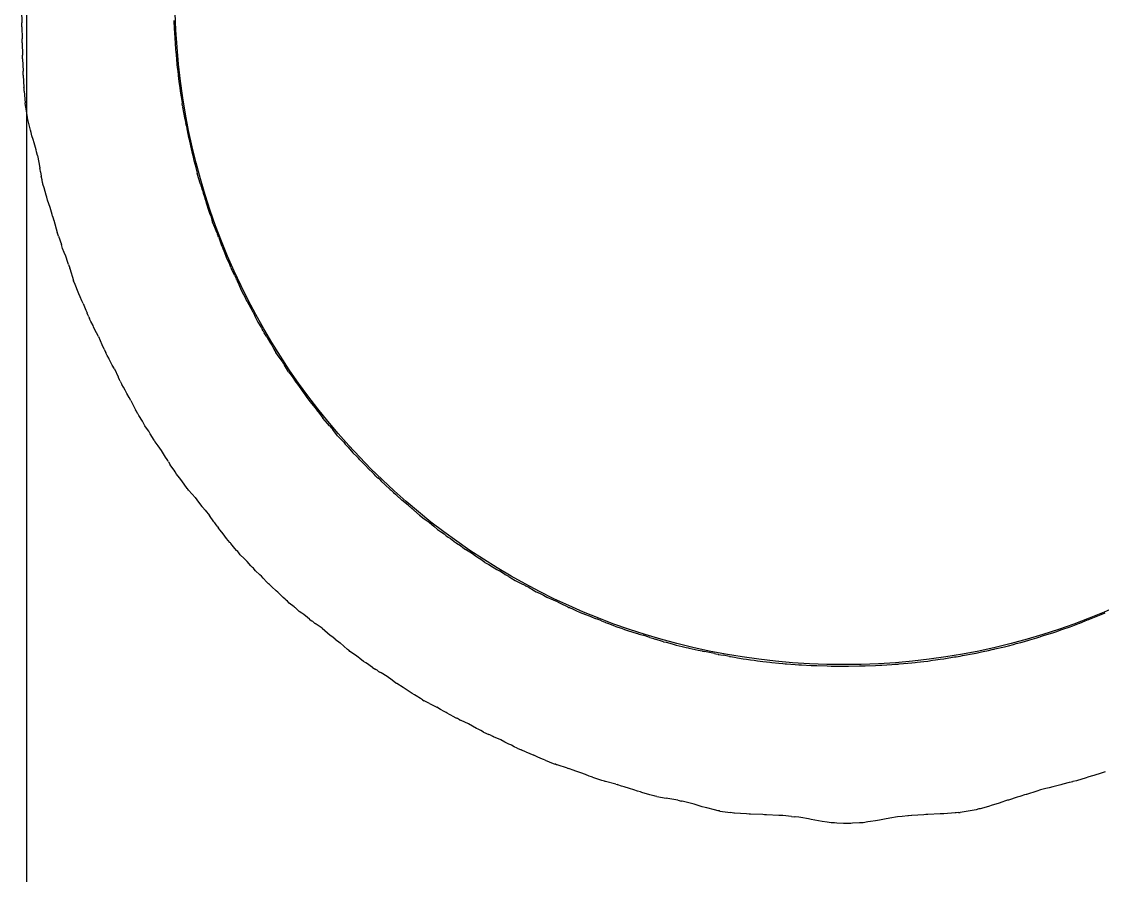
# Model space of a CAD drawing. Extents: x -19 to 227, y -64 to 33.
# Drawn here: x -19.24 to 0.88, y -16.37 to -0.48 of the extents above; entities that cross this region are included whole.
import ezdxf

# ---------------------------------------------------------------- set-up
doc = ezdxf.new("R2010")
doc.units = 0

msp = doc.modelspace()

# ---------------------------------------------------------------- linework, layer by layer
at = {"layer": 'BOUNDING_BOX'}
msp.add_line((-19.1476, 15.2101), (-19.1476, -34.8546), dxfattribs=at)
at = {"layer": 'MIDPLANE_Z0_OUTLINE'}
for p, q in [((-19.2405, -0.2749), (-19.2384, -0.5037)), ((-19.2384, -0.5055), (-19.2384, -0.5037)), ((-19.237, -0.5666), (-19.2384, -0.5055)), ((-19.2369, -0.5749), (-19.237, -0.5666)), ((-19.2369, -0.5749), (-19.233, -0.8037)), ((-16.4057, -0.4567), (-16.4042, -0.5037)), ((-16.4042, -0.5037), (-16.4007, -0.5749)), ((-16.4007, -0.5749), (-16.3933, -0.7229)), ((-19.2329, -0.8066), (-19.233, -0.8037)), ((-16.3933, -0.7229), (-16.3917, -0.7495)), ((-16.3917, -0.7495), (-16.3886, -0.8037)), ((-16.3886, -0.8037), (-16.3834, -0.8749)), ((-19.2311, -0.8607), (-19.2329, -0.8066)), ((-19.2308, -0.8749), (-19.2311, -0.8607)), ((-19.2308, -0.8749), (-19.2248, -1.1037)), ((-16.3834, -0.8749), (-16.374, -1.0036)), ((-16.374, -1.0036), (-16.3708, -1.0406)), ((-19.2247, -1.1077), (-19.2248, -1.1037)), ((-19.2226, -1.1522), (-19.2247, -1.1077)), ((-19.2218, -1.1749), (-19.2226, -1.1522)), ((-19.2218, -1.1749), (-19.2133, -1.4037)), ((-16.3708, -1.0406), (-16.3655, -1.1037)), ((-16.3655, -1.1037), (-16.3587, -1.1749)), ((-16.3587, -1.1749), (-16.3488, -1.2785)), ((-19.213, -1.4082), (-19.2133, -1.4037)), ((-16.3488, -1.2785), (-16.3427, -1.3337)), ((-16.3427, -1.3337), (-16.335, -1.4037)), ((-16.335, -1.4037), (-16.3267, -1.4749)), ((-19.211, -1.4406), (-19.213, -1.4082)), ((-19.2092, -1.4749), (-19.211, -1.4406)), ((-19.2092, -1.4749), (-19.197, -1.7037)), ((-16.3267, -1.4749), (-16.3183, -1.5479)), ((-16.3183, -1.5479), (-16.3061, -1.6378)), ((-19.1967, -1.7074), (-19.197, -1.7037)), ((-19.1952, -1.7248), (-19.1967, -1.7074)), ((-19.1912, -1.7749), (-19.1952, -1.7248)), ((-19.1912, -1.7749), (-19.1741, -1.9901)), ((-16.3061, -1.6378), (-16.2972, -1.7037)), ((-16.2972, -1.7037), (-16.2877, -1.7749)), ((-16.2877, -1.7749), (-16.2827, -1.8123)), ((-19.1732, -1.9993), (-19.1741, -1.9901)), ((-19.1729, -2.0025), (-19.1732, -1.9993)), ((-19.1728, -2.0028), (-19.1729, -2.0025)), ((-19.1728, -2.0037), (-19.1728, -2.0028)), ((-19.1614, -2.0749), (-19.1728, -2.0037)), ((-16.2827, -1.8123), (-16.2547, -1.9872)), ((-16.2547, -1.9872), (-16.252, -2.0037)), ((-16.2453, -2.0475), (-16.252, -2.0037)), ((-19.1318, -2.2614), (-19.1614, -2.0749)), ((-16.2453, -2.0475), (-16.2417, -2.0713)), ((-16.2417, -2.0713), (-16.241, -2.0749)), ((-16.198, -2.3037), (-16.241, -2.0749)), ((-19.1299, -2.2734), (-19.1318, -2.2614)), ((-19.125, -2.3037), (-19.1299, -2.2734)), ((-19.1065, -2.3749), (-19.125, -2.3037)), ((-19.0733, -2.5029), (-19.1065, -2.3749)), ((-16.198, -2.3037), (-16.1974, -2.3073)), ((-16.1974, -2.3073), (-16.1945, -2.3241)), ((-16.1945, -2.3241), (-16.1833, -2.3749)), ((-16.1741, -2.4173), (-16.1833, -2.3749)), ((-19.063, -2.5441), (-19.0733, -2.5029)), ((-19.0482, -2.6037), (-19.063, -2.5441)), ((-19.0256, -2.6749), (-19.0482, -2.6037)), ((-16.1741, -2.4173), (-16.1629, -2.4767)), ((-16.1629, -2.4767), (-16.1447, -2.5743)), ((-16.1447, -2.5743), (-16.143, -2.582)), ((-16.143, -2.582), (-16.1382, -2.6037)), ((-16.1382, -2.6037), (-16.1232, -2.6749)), ((-19.0063, -2.7359), (-19.0256, -2.6749)), ((-18.9725, -2.8693), (-19.0063, -2.7359)), ((-16.1232, -2.6749), (-16.0922, -2.8218)), ((-18.9637, -2.9037), (-18.9725, -2.8693)), ((-18.9453, -2.9749), (-18.9637, -2.9037)), ((-18.9453, -2.9749), (-18.9453, -2.9749)), ((-18.9453, -2.9749), (-18.9453, -2.975)), ((-18.9453, -2.975), (-18.9021, -3.2037)), ((-16.0922, -2.8218), (-16.0849, -2.8511)), ((-16.0849, -2.8511), (-16.0718, -2.9037)), ((-16.0718, -2.9037), (-16.0553, -2.9749)), ((-16.0553, -2.9749), (-16.0347, -3.0643)), ((-18.9013, -3.2074), (-18.9021, -3.2037)), ((-18.8973, -3.2269), (-18.9013, -3.2074)), ((-16.0347, -3.0643), (-16.0123, -3.1454)), ((-16.0123, -3.1454), (-15.9962, -3.2037)), ((-15.9962, -3.2037), (-15.9786, -3.2749)), ((-18.8888, -3.2749), (-18.8973, -3.2269)), ((-18.8888, -3.2749), (-18.8741, -3.3591)), ((-18.8604, -3.4236), (-18.8741, -3.3591)), ((-15.9786, -3.2749), (-15.972, -3.3016)), ((-15.9453, -3.3894), (-15.972, -3.3016)), ((-15.9106, -3.5037), (-15.9453, -3.3894)), ((-18.8487, -3.4784), (-18.8604, -3.4236)), ((-18.8475, -3.485), (-18.8487, -3.4784)), ((-18.844, -3.5037), (-18.8475, -3.485)), ((-18.8233, -3.5749), (-18.844, -3.5037)), ((-18.7832, -3.7128), (-18.8233, -3.5749)), ((-15.9106, -3.5037), (-15.9096, -3.5076)), ((-15.9096, -3.5076), (-15.903, -3.5326)), ((-15.903, -3.5326), (-15.8887, -3.5749)), ((-15.8741, -3.618), (-15.8887, -3.5749)), ((-15.8741, -3.618), (-15.8584, -3.6731)), ((-18.7739, -3.7478), (-18.7832, -3.7128)), ((-18.7591, -3.8037), (-18.7739, -3.7478)), ((-18.7335, -3.8749), (-18.7591, -3.8037)), ((-15.8584, -3.6731), (-15.8328, -3.7625)), ((-15.8328, -3.7625), (-15.8289, -3.7743)), ((-15.8289, -3.7743), (-15.819, -3.8037)), ((-15.819, -3.8037), (-15.7971, -3.8749)), ((-18.7102, -3.9398), (-18.7335, -3.8749)), ((-18.6721, -4.0714), (-18.7102, -3.9398)), ((-15.7971, -3.8749), (-15.7615, -3.9911)), ((-15.7615, -3.9911), (-15.7414, -4.0458)), ((-18.6628, -4.1037), (-18.6721, -4.0714)), ((-18.6628, -4.1037), (-18.6453, -4.1569)), ((-18.6409, -4.1705), (-18.6453, -4.1569)), ((-18.6397, -4.1749), (-18.6409, -4.1705)), ((-18.6397, -4.1749), (-18.579, -4.4037)), ((-15.7414, -4.0458), (-15.7202, -4.1037)), ((-15.7202, -4.1037), (-15.6972, -4.1749)), ((-15.6972, -4.1749), (-15.6846, -4.2142)), ((-15.6453, -4.3131), (-15.6846, -4.2142)), ((-18.5787, -4.4045), (-18.579, -4.4037)), ((-18.5778, -4.4074), (-18.5787, -4.4045)), ((-18.5748, -4.4176), (-18.5778, -4.4074)), ((-18.5741, -4.42), (-18.5748, -4.4176)), ((-18.5547, -4.4749), (-18.5741, -4.42)), ((-15.6093, -4.4037), (-15.6453, -4.3131)), ((-15.6093, -4.4037), (-15.6081, -4.4074)), ((-15.6081, -4.4074), (-15.6005, -4.4301)), ((-18.5547, -4.4749), (-18.5002, -4.6298)), ((-15.6005, -4.4301), (-15.581, -4.4749)), ((-15.5741, -4.4908), (-15.581, -4.4749)), ((-15.5741, -4.4908), (-15.5636, -4.5196)), ((-15.5636, -4.5196), (-15.5174, -4.647)), ((-18.4923, -4.6557), (-18.5002, -4.6298)), ((-18.4775, -4.7037), (-18.4923, -4.6557)), ((-18.4489, -4.7749), (-18.4775, -4.7037)), ((-18.4192, -4.8488), (-18.4489, -4.7749)), ((-15.5174, -4.647), (-15.5096, -4.6653)), ((-15.5096, -4.6653), (-15.4932, -4.7037)), ((-15.4932, -4.7037), (-15.466, -4.7749)), ((-15.466, -4.7749), (-15.4327, -4.8623)), ((-18.3817, -4.9648), (-18.4192, -4.8488)), ((-18.3692, -5.0037), (-18.3817, -4.9648)), ((-18.3692, -5.0037), (-18.3453, -5.0672)), ((-15.4327, -4.8623), (-15.3825, -4.9704)), ((-15.3825, -4.9704), (-15.3671, -5.0037)), ((-15.3453, -5.0589), (-15.3671, -5.0037)), ((-18.3432, -5.0728), (-18.3453, -5.0672)), ((-18.3425, -5.0749), (-18.3432, -5.0728)), ((-18.3425, -5.0749), (-18.2741, -5.2989)), ((-15.3453, -5.0589), (-15.3408, -5.0704)), ((-15.3408, -5.0704), (-15.3385, -5.0749)), ((-15.2741, -5.203), (-15.3385, -5.0749)), ((-15.2741, -5.203), (-15.2546, -5.2488)), ((-18.2731, -5.3015), (-18.2741, -5.2989)), ((-18.2728, -5.3024), (-18.2731, -5.3015)), ((-18.2727, -5.3027), (-18.2728, -5.3024)), ((-18.2724, -5.3037), (-18.2727, -5.3027)), ((-18.2431, -5.3749), (-18.2724, -5.3037)), ((-18.1854, -5.515), (-18.2431, -5.3749)), ((-15.2546, -5.2488), (-15.2441, -5.2737)), ((-15.2441, -5.2737), (-15.24, -5.2819)), ((-15.24, -5.2819), (-15.2291, -5.3037)), ((-15.2291, -5.3037), (-15.1977, -5.3749)), ((-15.1977, -5.3749), (-15.151, -5.4806)), ((-18.1728, -5.5502), (-18.1854, -5.515)), ((-18.1535, -5.6037), (-18.1728, -5.5502)), ((-18.1195, -5.6749), (-18.1535, -5.6037)), ((-15.151, -5.4806), (-15.1089, -5.5593)), ((-15.1089, -5.5593), (-15.0852, -5.6037)), ((-15.0852, -5.6037), (-15.053, -5.6749)), ((-18.0955, -5.7251), (-18.1195, -5.6749)), ((-18.0955, -5.7251), (-18.0453, -5.8495)), ((-15.053, -5.6749), (-15.0506, -5.6802)), ((-15.0506, -5.6802), (-15.0453, -5.6893)), ((-15.0453, -5.6893), (-14.9741, -5.8128)), ((-14.9741, -5.8128), (-14.9543, -5.8534)), ((-18.0453, -5.8495), (-18.0235, -5.9037)), ((-18.0221, -5.9066), (-18.0235, -5.9037)), ((-18.0074, -5.937), (-18.0221, -5.9066)), ((-17.9913, -5.9749), (-18.0074, -5.937)), ((-17.9913, -5.9749), (-17.9741, -6.0154)), ((-17.9509, -6.0604), (-17.9741, -6.0154)), ((-14.9543, -5.8534), (-14.9443, -5.874)), ((-14.9443, -5.874), (-14.9396, -5.8822)), ((-14.9396, -5.8822), (-14.9273, -5.9037)), ((-14.9273, -5.9037), (-14.8916, -5.9749)), ((-14.8916, -5.9749), (-14.8428, -6.0724)), ((-17.9101, -6.1398), (-17.9509, -6.0604)), ((-17.901, -6.1615), (-17.9101, -6.1398)), ((-17.8833, -6.2037), (-17.901, -6.1615)), ((-17.8457, -6.2749), (-17.8833, -6.2037)), ((-14.8428, -6.0724), (-14.778, -6.1782)), ((-14.778, -6.1782), (-14.7624, -6.2037)), ((-14.7453, -6.2372), (-14.7624, -6.2037)), ((-17.8111, -6.3407), (-17.8457, -6.2749)), ((-17.8111, -6.3407), (-17.7453, -6.4919)), ((-14.7453, -6.2372), (-14.7326, -6.2622)), ((-14.7326, -6.2622), (-14.7241, -6.2749)), ((-14.6741, -6.3506), (-14.7241, -6.2749)), ((-14.6741, -6.3506), (-14.6459, -6.4018)), ((-14.6459, -6.4018), (-14.6198, -6.4494)), ((-17.7453, -6.4919), (-17.7402, -6.5037)), ((-17.7397, -6.5046), (-17.7402, -6.5037)), ((-17.7176, -6.5473), (-17.7397, -6.5046)), ((-17.7051, -6.5749), (-17.7176, -6.5473)), ((-17.7051, -6.5749), (-17.6741, -6.6438)), ((-14.6198, -6.4494), (-14.6078, -6.4676)), ((-14.6078, -6.4676), (-14.5843, -6.5037)), ((-14.5843, -6.5037), (-14.5443, -6.5749)), ((-14.5443, -6.5749), (-14.5087, -6.6383)), ((-14.4453, -6.7292), (-14.5087, -6.6383)), ((-17.6464, -6.6946), (-17.6741, -6.6438)), ((-17.6177, -6.7473), (-17.6464, -6.6946)), ((-17.6095, -6.7657), (-17.6177, -6.7473)), ((-17.5925, -6.8037), (-17.6095, -6.7657)), ((-17.5527, -6.8749), (-17.5925, -6.8037)), ((-14.3933, -6.8037), (-14.4453, -6.7292)), ((-14.3933, -6.8037), (-14.392, -6.8061)), ((-14.392, -6.8061), (-14.3864, -6.816)), ((-14.3864, -6.816), (-14.3761, -6.8295)), ((-14.3761, -6.8295), (-14.3741, -6.8322)), ((-14.3741, -6.8322), (-14.3479, -6.8749)), ((-17.5142, -6.9438), (-17.5527, -6.8749)), ((-17.5142, -6.9438), (-17.4453, -7.093)), ((-14.2708, -7.0004), (-14.3479, -6.8749)), ((-14.2708, -7.0004), (-14.2254, -7.0615)), ((-17.4453, -7.093), (-17.4404, -7.1037)), ((-17.4399, -7.1046), (-17.4404, -7.1037)), ((-17.4168, -7.1464), (-17.4399, -7.1046)), ((-17.4031, -7.1749), (-17.4168, -7.1464)), ((-17.4031, -7.1749), (-17.3741, -7.2353)), ((-17.3457, -7.2842), (-17.3741, -7.2353)), ((-14.2254, -7.0615), (-14.1941, -7.1037)), ((-14.1941, -7.1037), (-14.15, -7.1749)), ((-14.15, -7.1749), (-14.1482, -7.1778)), ((-14.1482, -7.1778), (-14.1453, -7.1815)), ((-14.1453, -7.1815), (-14.0741, -7.2706)), ((-17.3122, -7.3418), (-17.3457, -7.2842)), ((-17.3022, -7.363), (-17.3122, -7.3418)), ((-17.2829, -7.4037), (-17.3022, -7.363)), ((-17.2403, -7.4749), (-17.2829, -7.4037)), ((-14.0741, -7.2706), (-14.0434, -7.3166)), ((-14.0434, -7.3166), (-14.0209, -7.3505)), ((-14.0209, -7.3505), (-14.0064, -7.3689)), ((-14.0064, -7.3689), (-13.9788, -7.4037)), ((-13.9788, -7.4037), (-13.9309, -7.4749)), ((-17.2048, -7.5344), (-17.2403, -7.4749)), ((-17.2048, -7.5344), (-17.1453, -7.6553)), ((-13.9309, -7.4749), (-13.8965, -7.5261)), ((-13.8965, -7.5261), (-13.8453, -7.5868)), ((-13.8453, -7.5868), (-13.7741, -7.6712)), ((-17.1453, -7.6553), (-17.1216, -7.7037)), ((-17.1199, -7.7065), (-17.1216, -7.7037)), ((-17.1039, -7.7335), (-17.1199, -7.7065)), ((-17.082, -7.7749), (-17.1039, -7.7335)), ((-17.082, -7.7749), (-17.0741, -7.7899)), ((-17.0596, -7.8126), (-17.0741, -7.7899)), ((-16.9908, -7.9205), (-17.0596, -7.8126)), ((-13.7741, -7.6712), (-13.764, -7.6853)), ((-13.764, -7.6853), (-13.7605, -7.6901)), ((-13.7605, -7.6901), (-13.7577, -7.6935)), ((-13.7577, -7.6935), (-13.7491, -7.7037)), ((-13.7491, -7.7037), (-13.6973, -7.7749)), ((-13.6973, -7.7749), (-13.6333, -7.8629)), ((-16.9722, -7.955), (-16.9908, -7.9205)), ((-16.9459, -8.0037), (-16.9722, -7.955)), ((-16.8961, -8.0749), (-16.9459, -8.0037)), ((-13.5453, -7.9609), (-13.6333, -7.8629)), ((-13.507, -8.0037), (-13.5453, -7.9609)), ((-13.507, -8.0037), (-13.5049, -8.0065)), ((-13.5049, -8.0065), (-13.4931, -8.0227)), ((-13.4931, -8.0227), (-13.4765, -8.0398)), ((-13.4765, -8.0398), (-13.4741, -8.0423)), ((-13.4741, -8.0423), (-13.4484, -8.0749)), ((-16.8753, -8.1049), (-16.8961, -8.0749)), ((-16.8453, -8.1545), (-16.8753, -8.1049)), ((-16.7741, -8.2728), (-16.8453, -8.1545)), ((-13.359, -8.1887), (-13.4484, -8.0749)), ((-13.359, -8.1887), (-13.2541, -8.2982)), ((-16.7643, -8.2857), (-16.7741, -8.2728)), ((-16.7608, -8.2904), (-16.7643, -8.2857)), ((-16.7587, -8.2938), (-16.7608, -8.2904)), ((-16.7529, -8.3037), (-16.7587, -8.2938)), ((-16.6998, -8.3749), (-16.7529, -8.3037)), ((-16.6339, -8.4635), (-16.6998, -8.3749)), ((-13.2541, -8.2982), (-13.2489, -8.3037)), ((-13.2453, -8.3082), (-13.2489, -8.3037)), ((-13.2453, -8.3082), (-13.216, -8.3456)), ((-13.216, -8.3456), (-13.1857, -8.3749)), ((-13.1741, -8.3862), (-13.1857, -8.3749)), ((-13.1741, -8.3862), (-13.1604, -8.4023)), ((-13.1604, -8.4023), (-13.0744, -8.504)), ((-16.5607, -8.5902), (-16.6339, -8.4635)), ((-16.5529, -8.6037), (-16.5607, -8.5902)), ((-16.5529, -8.6037), (-16.5453, -8.6147)), ((-16.5207, -8.6503), (-16.5453, -8.6147)), ((-13.0744, -8.504), (-13.0006, -8.5761)), ((-13.0006, -8.5761), (-12.9724, -8.6037)), ((-12.9453, -8.6359), (-12.9724, -8.6037)), ((-12.9453, -8.6359), (-12.9275, -8.6571)), ((-16.506, -8.6749), (-16.5207, -8.6503)), ((-16.506, -8.6749), (-16.4741, -8.7285)), ((-16.4424, -8.7721), (-16.4741, -8.7285)), ((-16.4004, -8.83), (-16.4424, -8.7721)), ((-16.3828, -8.8589), (-16.4004, -8.83)), ((-12.9275, -8.6571), (-12.9078, -8.6749)), ((-12.8741, -8.7055), (-12.9078, -8.6749)), ((-12.8741, -8.7055), (-12.8456, -8.7369)), ((-12.8456, -8.7369), (-12.7799, -8.8095)), ((-12.7799, -8.8095), (-12.7085, -8.8747)), ((-16.3556, -8.9037), (-16.3828, -8.8589)), ((-16.2991, -8.9749), (-16.3556, -8.9037)), ((-16.2753, -9.0049), (-16.2991, -8.9749)), ((-16.2453, -9.0482), (-16.2753, -9.0049)), ((-16.1741, -9.151), (-16.2453, -9.0482)), ((-12.7085, -8.8747), (-12.6768, -8.9037)), ((-12.6453, -8.9387), (-12.6768, -8.9037)), ((-12.6453, -8.9387), (-12.6282, -8.9578)), ((-12.6282, -8.9578), (-12.6079, -8.9749)), ((-12.5741, -9.0036), (-12.6079, -8.9749)), ((-12.5741, -9.0036), (-12.5457, -9.0329)), ((-12.5457, -9.0329), (-12.4756, -9.1052)), ((-16.1566, -9.171), (-16.1741, -9.151)), ((-16.1495, -9.1791), (-16.1566, -9.171)), ((-16.1447, -9.1859), (-16.1495, -9.1791)), ((-16.1321, -9.2037), (-16.1447, -9.1859)), ((-16.0672, -9.2749), (-16.1321, -9.2037)), ((-12.4756, -9.1052), (-12.38, -9.1867)), ((-12.38, -9.1867), (-12.3601, -9.2037)), ((-12.3453, -9.2191), (-12.3601, -9.2037)), ((-12.3453, -9.2191), (-12.318, -9.2476)), ((-12.318, -9.2476), (-12.2834, -9.2749)), ((-16.009, -9.3387), (-16.0672, -9.2749)), ((-16.009, -9.3387), (-15.9453, -9.4249)), ((-15.9453, -9.4249), (-15.8871, -9.5037)), ((-12.2741, -9.2823), (-12.2834, -9.2749)), ((-12.2741, -9.2823), (-12.2635, -9.2925)), ((-12.2635, -9.2925), (-12.1614, -9.391)), ((-12.0453, -9.4831), (-12.1614, -9.391)), ((-15.8859, -9.5051), (-15.8871, -9.5037)), ((-15.8811, -9.5107), (-15.8859, -9.5051)), ((-15.8754, -9.5185), (-15.8811, -9.5107)), ((-15.8741, -9.5203), (-15.8754, -9.5185)), ((-15.8258, -9.5749), (-15.8741, -9.5203)), ((-15.8258, -9.5749), (-15.7412, -9.6708)), ((-12.0194, -9.5037), (-12.0453, -9.4831)), ((-12.0194, -9.5037), (-12.017, -9.506)), ((-12.017, -9.506), (-11.9965, -9.5261)), ((-11.9965, -9.5261), (-11.9769, -9.5405)), ((-11.9769, -9.5405), (-11.9741, -9.5426)), ((-11.9741, -9.5426), (-11.9383, -9.5749)), ((-11.8369, -9.6666), (-11.9383, -9.5749)), ((-15.66, -9.792), (-15.7412, -9.6708)), ((-15.6522, -9.8037), (-15.66, -9.792)), ((-15.6522, -9.8037), (-15.6453, -9.8122)), ((-15.6174, -9.847), (-15.6453, -9.8122)), ((-15.5983, -9.8749), (-15.6174, -9.847)), ((-11.8369, -9.6666), (-11.7453, -9.7338)), ((-11.7453, -9.7338), (-11.6741, -9.7862)), ((-11.6741, -9.7862), (-11.6669, -9.7923)), ((-11.6669, -9.7923), (-11.6646, -9.7942)), ((-11.6646, -9.7942), (-11.6614, -9.7965)), ((-11.6614, -9.7965), (-11.6515, -9.8037)), ((-11.6515, -9.8037), (-11.5677, -9.8749)), ((-15.5983, -9.8749), (-15.5741, -9.9104)), ((-15.5448, -9.9454), (-15.5741, -9.9104)), ((-15.4861, -10.0157), (-15.5448, -9.9454)), ((-15.4577, -10.057), (-15.4861, -10.0157)), ((-15.4258, -10.1037), (-15.4577, -10.057)), ((-11.5677, -9.8749), (-11.5015, -9.9311)), ((-11.5015, -9.9311), (-11.4453, -9.9693)), ((-11.4453, -9.9693), (-11.3741, -10.0176)), ((-11.3741, -10.0176), (-11.342, -10.0432)), ((-11.342, -10.0432), (-11.3262, -10.0558)), ((-11.3262, -10.0558), (-11.2983, -10.0745)), ((-15.362, -10.1749), (-15.4258, -10.1037)), ((-15.3541, -10.1837), (-15.362, -10.1749)), ((-15.3453, -10.195), (-15.3541, -10.1837)), ((-15.2741, -10.2863), (-15.3453, -10.195)), ((-11.2983, -10.0745), (-11.2548, -10.1037)), ((-11.2548, -10.1037), (-11.1662, -10.1749)), ((-11.1662, -10.1749), (-11.1546, -10.1843)), ((-11.1546, -10.1843), (-11.1453, -10.1901)), ((-11.1453, -10.1901), (-11.0741, -10.2346)), ((-11.0741, -10.2346), (-11.0298, -10.2678)), ((-15.2386, -10.3224), (-15.2741, -10.2863)), ((-15.2158, -10.3454), (-15.2386, -10.3224)), ((-15.1991, -10.3666), (-15.2158, -10.3454)), ((-15.1698, -10.4037), (-15.1991, -10.3666)), ((-15.0965, -10.4749), (-15.1698, -10.4037)), ((-11.0298, -10.2678), (-10.9774, -10.307)), ((-10.8453, -10.389), (-10.9774, -10.307)), ((-10.8216, -10.4037), (-10.8453, -10.389)), ((-10.8216, -10.4037), (-10.819, -10.4057)), ((-10.819, -10.4057), (-10.7946, -10.4242)), ((-10.7946, -10.4242), (-10.7771, -10.4342)), ((-10.7771, -10.4342), (-10.7741, -10.436)), ((-10.7741, -10.436), (-10.7187, -10.4749)), ((-15.0705, -10.5001), (-15.0965, -10.4749)), ((-15.0453, -10.5297), (-15.0705, -10.5001)), ((-14.9741, -10.6131), (-15.0453, -10.5297)), ((-14.9428, -10.6416), (-14.9741, -10.6131)), ((-14.9266, -10.6562), (-14.9428, -10.6416)), ((-14.913, -10.6722), (-14.9266, -10.6562)), ((-10.6169, -10.5465), (-10.7187, -10.4749)), ((-10.6169, -10.5465), (-10.5453, -10.5871)), ((-10.5453, -10.5871), (-10.4741, -10.6275)), ((-10.4741, -10.6275), (-10.4426, -10.6482)), ((-10.4426, -10.6482), (-10.4281, -10.6577)), ((-10.4281, -10.6577), (-10.394, -10.6767)), ((-14.8862, -10.7037), (-14.913, -10.6722)), ((-14.8077, -10.7749), (-14.8862, -10.7037)), ((-14.775, -10.8046), (-14.8077, -10.7749)), ((-14.7453, -10.8375), (-14.775, -10.8046)), ((-14.6741, -10.9163), (-14.7453, -10.8375)), ((-10.394, -10.6767), (-10.3454, -10.7037)), ((-10.2453, -10.7702), (-10.3454, -10.7037)), ((-10.2453, -10.7702), (-10.2425, -10.7721)), ((-10.2425, -10.7721), (-10.237, -10.7749)), ((-10.1741, -10.8074), (-10.237, -10.7749)), ((-10.1741, -10.8074), (-10.1359, -10.831)), ((-10.1359, -10.831), (-10.0526, -10.8823)), ((-14.6427, -10.9431), (-14.6741, -10.9163)), ((-14.627, -10.9566), (-14.6427, -10.9431)), ((-14.6125, -10.9725), (-14.627, -10.9566)), ((-14.5844, -11.0037), (-14.6125, -10.9725)), ((-14.5013, -11.0749), (-14.5844, -11.0037)), ((-10.0526, -10.8823), (-9.9453, -10.9367)), ((-9.9453, -10.9367), (-9.8741, -10.9728)), ((-9.8741, -10.9728), (-9.8595, -10.9812)), ((-9.8595, -10.9812), (-9.8545, -10.9841)), ((-9.8545, -10.9841), (-9.8429, -10.9898)), ((-9.8429, -10.9898), (-9.8146, -11.0037)), ((-9.8146, -11.0037), (-9.6919, -11.0749)), ((-14.4711, -11.1008), (-14.5013, -11.0749)), ((-14.4453, -11.1274), (-14.4711, -11.1008)), ((-14.3741, -11.2011), (-14.4453, -11.1274)), ((-14.3375, -11.2301), (-14.3741, -11.2011)), ((-14.3169, -11.2465), (-14.3375, -11.2301)), ((-14.2946, -11.2685), (-14.3169, -11.2465)), ((-9.6919, -11.0749), (-9.6624, -11.092)), ((-9.6624, -11.092), (-9.6453, -11.0999)), ((-9.6453, -11.0999), (-9.5741, -11.1326)), ((-9.5741, -11.1326), (-9.5242, -11.1594)), ((-9.5242, -11.1594), (-9.4629, -11.1925)), ((-9.4629, -11.1925), (-9.3453, -11.245)), ((-9.3453, -11.245), (-9.2741, -11.2769)), ((-14.2591, -11.3037), (-14.2946, -11.2685)), ((-14.1683, -11.3749), (-14.2591, -11.3037)), ((-14.1554, -11.385), (-14.1683, -11.3749)), ((-14.1453, -11.3941), (-14.1554, -11.385)), ((-14.0741, -11.4581), (-14.1453, -11.3941)), ((-14.0276, -11.4901), (-14.0741, -11.4581)), ((-9.2741, -11.2769), (-9.2608, -11.2836)), ((-9.2608, -11.2836), (-9.2562, -11.2858)), ((-9.2562, -11.2858), (-9.2442, -11.291)), ((-9.2442, -11.291), (-9.2147, -11.3037)), ((-9.2147, -11.3037), (-9.0741, -11.3749)), ((-9.0741, -11.3749), (-9.055, -11.3846)), ((-9.055, -11.3846), (-9.0453, -11.3885)), ((-9.0453, -11.3885), (-8.9741, -11.417)), ((-8.9741, -11.417), (-8.9267, -11.4391)), ((-8.9267, -11.4391), (-8.8469, -11.4765)), ((-13.9879, -11.5175), (-14.0276, -11.4901)), ((-13.9221, -11.5727), (-13.9879, -11.5175)), ((-13.8852, -11.6037), (-13.9221, -11.5727)), ((-13.8852, -11.6037), (-13.8453, -11.6311)), ((-13.8193, -11.6489), (-13.8453, -11.6311)), ((-13.7871, -11.6749), (-13.8193, -11.6489)), ((-8.8469, -11.4765), (-8.7453, -11.5158)), ((-8.7453, -11.5158), (-8.6741, -11.5434)), ((-8.6741, -11.5434), (-8.6444, -11.5563)), ((-8.6444, -11.5563), (-8.632, -11.5616)), ((-8.632, -11.5616), (-8.5758, -11.5823)), ((-8.5758, -11.5823), (-8.5178, -11.6037)), ((-8.4453, -11.6354), (-8.5178, -11.6037)), ((-8.4453, -11.6354), (-8.4179, -11.6475)), ((-8.4179, -11.6475), (-8.3764, -11.6616)), ((-8.3764, -11.6616), (-8.3741, -11.6624)), ((-8.3741, -11.6624), (-8.3429, -11.6749)), ((0.4568, -11.6749), (0.5547, -11.6362)), ((0.5547, -11.6362), (0.6188, -11.6108)), ((0.6188, -11.6108), (0.624, -11.6089)), ((0.624, -11.6089), (0.6259, -11.6082)), ((0.6259, -11.6082), (0.6336, -11.6049)), ((0.6336, -11.6049), (0.6366, -11.6037)), ((0.6366, -11.6037), (0.8547, -11.5162)), ((0.8547, -11.5162), (0.9259, -11.4876)), ((-13.7871, -11.6749), (-13.7741, -11.6854)), ((-13.7573, -11.6967), (-13.7741, -11.6854)), ((-13.6436, -11.7732), (-13.7573, -11.6967)), ((-13.6436, -11.7732), (-13.5453, -11.8604)), ((-13.5453, -11.8604), (-13.4966, -11.9037)), ((-8.2019, -11.7315), (-8.3429, -11.6749)), ((-8.2019, -11.7315), (-8.1453, -11.75)), ((-8.1453, -11.75), (-8.0741, -11.7734)), ((-8.0741, -11.7734), (-8.0187, -11.7938)), ((-8.0187, -11.7938), (-7.9789, -11.8085)), ((-7.9789, -11.8085), (-7.8453, -11.8501)), ((-7.8453, -11.8501), (-7.7741, -11.8722)), ((-0.2017, -11.9037), (-0.0453, -11.8546)), ((-0.0453, -11.8546), (0.0259, -11.8322)), ((0.0259, -11.8322), (0.1042, -11.8034)), ((0.1042, -11.8034), (0.1391, -11.7905)), ((0.1391, -11.7905), (0.2547, -11.751)), ((0.2547, -11.751), (0.3259, -11.7267)), ((0.3259, -11.7267), (0.4496, -11.6778)), ((0.4496, -11.6778), (0.4568, -11.6749)), ((-13.4943, -11.9053), (-13.4966, -11.9037)), ((-13.4836, -11.9132), (-13.4943, -11.9053)), ((-13.4759, -11.9199), (-13.4836, -11.9132)), ((-13.4741, -11.9214), (-13.4759, -11.9199)), ((-13.402, -11.9749), (-13.4741, -11.9214)), ((-13.402, -11.9749), (-13.3121, -12.0417)), ((-13.2453, -12.1028), (-13.3121, -12.0417)), ((-7.7741, -11.8722), (-7.7567, -11.8781)), ((-7.7567, -11.8781), (-7.7506, -11.8802)), ((-7.7506, -11.8802), (-7.7214, -11.8886)), ((-7.7214, -11.8886), (-7.6691, -11.9037)), ((-7.5453, -11.9458), (-7.6691, -11.9037)), ((-7.5453, -11.9458), (-7.5235, -11.9532)), ((-7.5235, -11.9532), (-7.4759, -11.9659)), ((-7.4759, -11.9659), (-7.4741, -11.9664)), ((-7.4741, -11.9664), (-7.4464, -11.9749)), ((-7.2926, -12.0222), (-7.4464, -11.9749)), ((-7.2926, -12.0222), (-7.2453, -12.0341)), ((-7.2453, -12.0341), (-7.1741, -12.0521)), ((-7.1741, -12.0521), (-7.1123, -12.0694)), ((-7.1123, -12.0694), (-7.0557, -12.0853)), ((-0.7813, -12.0729), (-0.7284, -12.058)), ((-0.7284, -12.058), (-0.6453, -12.037)), ((-0.6453, -12.037), (-0.5741, -12.019)), ((-0.5741, -12.019), (-0.472, -11.9877)), ((-0.472, -11.9877), (-0.4302, -11.9749)), ((-0.4302, -11.9749), (-0.3453, -11.9489)), ((-0.3453, -11.9489), (-0.3078, -11.9374)), ((-0.3078, -11.9374), (-0.28, -11.9298)), ((-0.28, -11.9298), (-0.2741, -11.9282)), ((-0.2741, -11.9282), (-0.2194, -11.9097)), ((-0.2194, -11.9097), (-0.2017, -11.9037)), ((-13.1741, -12.1681), (-13.2453, -12.1028)), ((-13.1589, -12.1789), (-13.1741, -12.1681)), ((-13.1533, -12.1829), (-13.1589, -12.1789)), ((-13.1466, -12.1887), (-13.1533, -12.1829)), ((-13.1295, -12.2037), (-13.1466, -12.1887)), ((-13.0273, -12.2749), (-13.1295, -12.2037)), ((-7.0557, -12.0853), (-6.9453, -12.1113)), ((-6.9453, -12.1113), (-6.8741, -12.1282)), ((-6.8741, -12.1282), (-6.8327, -12.1386)), ((-6.8327, -12.1386), (-6.8137, -12.1433)), ((-6.8137, -12.1433), (-6.6453, -12.1795)), ((-6.6453, -12.1795), (-6.5741, -12.1948)), ((-6.5741, -12.1948), (-6.5684, -12.196)), ((-6.5684, -12.196), (-6.5668, -12.1964)), ((-6.5668, -12.1964), (-6.5568, -12.1983)), ((-6.5568, -12.1983), (-6.5283, -12.2037)), ((-6.3453, -12.2441), (-6.5283, -12.2037)), ((-6.3453, -12.2441), (-6.32, -12.2496)), ((-6.32, -12.2496), (-6.2773, -12.2572)), ((-6.2773, -12.2572), (-6.2741, -12.2578)), ((-6.2741, -12.2578), (-6.1841, -12.2749)), ((-1.6917, -12.2749), (-1.5453, -12.2463)), ((-1.5453, -12.2463), (-1.5097, -12.2393)), ((-1.5097, -12.2393), (-1.4797, -12.2342)), ((-1.4797, -12.2342), (-1.4741, -12.2333)), ((-1.4741, -12.2333), (-1.3744, -12.2109)), ((-1.3744, -12.2109), (-1.3423, -12.2037)), ((-1.3423, -12.2037), (-1.2453, -12.1838)), ((-1.2453, -12.1838), (-1.1741, -12.1692)), ((-1.1741, -12.1692), (-1.14, -12.1605)), ((-1.14, -12.1605), (-1.1278, -12.1574)), ((-1.1278, -12.1574), (-0.9453, -12.1153)), ((-0.9453, -12.1153), (-0.8741, -12.0989)), ((-0.8741, -12.0989), (-0.7813, -12.0729)), ((-12.979, -12.3086), (-13.0273, -12.2749)), ((-12.9453, -12.3354), (-12.979, -12.3086)), ((-12.8741, -12.3922), (-12.9453, -12.3354)), ((-12.831, -12.4185), (-12.8741, -12.3922)), ((-12.8049, -12.4345), (-12.831, -12.4185)), ((-12.7552, -12.4707), (-12.8049, -12.4345)), ((-12.7101, -12.5037), (-12.7552, -12.4707)), ((-6.0676, -12.2972), (-6.1841, -12.2749)), ((-6.0676, -12.2972), (-6.0453, -12.3007)), ((-6.0453, -12.3007), (-5.9741, -12.3119)), ((-5.9741, -12.3119), (-5.9177, -12.3212)), ((-5.9177, -12.3212), (-5.8094, -12.3391)), ((-5.8094, -12.3391), (-5.7453, -12.348)), ((-5.7453, -12.348), (-5.6741, -12.3579)), ((-5.6741, -12.3579), (-5.6051, -12.3676)), ((-5.6051, -12.3676), (-5.5463, -12.3759)), ((-5.5463, -12.3759), (-5.4453, -12.3881)), ((-5.4453, -12.3881), (-5.3741, -12.3966)), ((-5.3741, -12.3966), (-5.3133, -12.4036)), ((-5.3133, -12.4036), (-5.278, -12.4076)), ((-5.278, -12.4076), (-5.1453, -12.4207)), ((-5.1453, -12.4207), (-5.0741, -12.4278)), ((-5.0741, -12.4278), (-5.0263, -12.432)), ((-5.0263, -12.432), (-5.0043, -12.4339)), ((-5.0043, -12.4339), (-4.8453, -12.4459)), ((-4.8453, -12.4459), (-4.7741, -12.4513)), ((-4.7741, -12.4513), (-4.7387, -12.4534)), ((-4.7387, -12.4534), (-4.7247, -12.4543)), ((-4.7247, -12.4543), (-4.5453, -12.4637)), ((-4.5453, -12.4637), (-4.4741, -12.4674)), ((-4.4741, -12.4674), (-4.4483, -12.4683)), ((-4.4483, -12.4683), (-4.439, -12.4686)), ((-4.439, -12.4686), (-4.2453, -12.4744)), ((-3.5427, -12.4723), (-3.3453, -12.4646)), ((-3.3453, -12.4646), (-3.2741, -12.4618)), ((-3.2741, -12.4618), (-3.2412, -12.4595)), ((-3.2412, -12.4595), (-3.229, -12.4586)), ((-3.229, -12.4586), (-3.0453, -12.4472)), ((-3.0453, -12.4472), (-2.9741, -12.4427)), ((-2.9741, -12.4427), (-2.9265, -12.4381)), ((-2.9265, -12.4381), (-2.9065, -12.4362)), ((-2.9065, -12.4362), (-2.7453, -12.4223)), ((-2.7453, -12.4223), (-2.6741, -12.4162)), ((-2.6741, -12.4162), (-2.6074, -12.4079)), ((-2.6074, -12.4079), (-2.5742, -12.4038)), ((-2.5742, -12.4038), (-2.4453, -12.3897)), ((-2.4453, -12.3897), (-2.3741, -12.3819)), ((-2.3741, -12.3819), (-2.288, -12.3691)), ((-2.288, -12.3691), (-2.2311, -12.3607)), ((-2.2311, -12.3607), (-2.1453, -12.3495)), ((-2.1453, -12.3495), (-2.0741, -12.3401)), ((-2.0741, -12.3401), (-1.9796, -12.324)), ((-1.9796, -12.324), (-1.8769, -12.3065)), ((-1.8769, -12.3065), (-1.8453, -12.3017)), ((-1.8453, -12.3017), (-1.7741, -12.291)), ((-1.7741, -12.291), (-1.7251, -12.2815)), ((-1.7251, -12.2815), (-1.6917, -12.2749)), ((-12.7101, -12.5037), (-12.6453, -12.5424)), ((-12.625, -12.5546), (-12.6453, -12.5424)), ((-12.5958, -12.5749), (-12.625, -12.5546)), ((-12.5958, -12.5749), (-12.5741, -12.5901)), ((-12.5504, -12.6038), (-12.5741, -12.5901)), ((-12.439, -12.6686), (-12.5504, -12.6038)), ((-12.3453, -12.7387), (-12.439, -12.6686)), ((-4.2453, -12.4744), (-4.1741, -12.4765)), ((-4.1741, -12.4765), (-4.1539, -12.4766)), ((-4.1539, -12.4766), (-4.1471, -12.4767)), ((-4.1471, -12.4767), (-3.9453, -12.4781)), ((-3.9453, -12.4781), (-3.8741, -12.4785)), ((-3.8741, -12.4785), (-3.8549, -12.4782)), ((-3.8549, -12.4782), (-3.8485, -12.4781)), ((-3.8485, -12.4781), (-3.6453, -12.4748)), ((-3.6453, -12.4748), (-3.5741, -12.4737)), ((-3.5741, -12.4737), (-3.5508, -12.4726)), ((-3.5508, -12.4726), (-3.5427, -12.4723)), ((-12.2741, -12.792), (-12.3453, -12.7387)), ((-12.2686, -12.7953), (-12.2741, -12.792)), ((-12.2668, -12.7964), (-12.2686, -12.7953)), ((-12.2643, -12.7982), (-12.2668, -12.7964)), ((-12.2571, -12.8037), (-12.2643, -12.7982)), ((-12.1396, -12.8749), (-12.2571, -12.8037)), ((-12.0809, -12.9105), (-12.1396, -12.8749)), ((-12.0453, -12.9355), (-12.0809, -12.9105)), ((-11.9741, -12.9856), (-12.0453, -12.9355)), ((-11.9275, -13.0109), (-11.9741, -12.9856)), ((-11.8976, -13.0272), (-11.9275, -13.0109)), ((-11.8161, -13.0795), (-11.8976, -13.0272)), ((-11.7783, -13.1037), (-11.8161, -13.0795)), ((-11.7783, -13.1037), (-11.7453, -13.1212)), ((-11.7103, -13.1399), (-11.7453, -13.1212)), ((-11.6761, -13.1603), (-11.7103, -13.1399)), ((-11.6741, -13.1615), (-11.6761, -13.1603)), ((-11.6469, -13.1749), (-11.6741, -13.1615)), ((-11.6469, -13.1749), (-11.5121, -13.2417)), ((-11.4453, -13.2818), (-11.5121, -13.2417)), ((-11.3741, -13.3247), (-11.4453, -13.2818)), ((-11.3379, -13.342), (-11.3741, -13.3247)), ((-11.3206, -13.3502), (-11.3379, -13.342)), ((-11.2786, -13.3748), (-11.3206, -13.3502)), ((-11.2292, -13.4037), (-11.2786, -13.3748)), ((-11.2292, -13.4037), (-11.1453, -13.4442)), ((-11.1246, -13.4542), (-11.1453, -13.4442)), ((-11.0874, -13.4749), (-11.1246, -13.4542)), ((-11.0874, -13.4749), (-11.0741, -13.4823)), ((-11.0598, -13.489), (-11.0741, -13.4823)), ((-10.923, -13.5526), (-11.0598, -13.489)), ((-10.8453, -13.5962), (-10.923, -13.5526)), ((-10.7741, -13.6363), (-10.8453, -13.5962)), ((-10.7418, -13.6507), (-10.7741, -13.6363)), ((-10.7275, -13.6571), (-10.7418, -13.6507)), ((-10.6916, -13.6768), (-10.7275, -13.6571)), ((-10.6426, -13.7037), (-10.6916, -13.6768)), ((-10.6426, -13.7037), (-10.5453, -13.7477)), ((-10.5266, -13.7562), (-10.5453, -13.7477)), ((-10.4908, -13.7749), (-10.5266, -13.7562)), ((-10.4908, -13.7749), (-10.4741, -13.7836)), ((-10.4574, -13.7909), (-10.4741, -13.7836)), ((-10.3209, -13.8505), (-10.4574, -13.7909)), ((-10.2453, -13.8906), (-10.3209, -13.8505)), ((-10.1741, -13.9283), (-10.2453, -13.8906)), ((-10.1378, -13.9435), (-10.1741, -13.9283)), ((-10.121, -13.9506), (-10.1378, -13.9435)), ((-10.07, -13.9769), (-10.121, -13.9506)), ((-10.018, -14.0037), (-10.07, -13.9769)), ((-10.018, -14.0037), (-9.9453, -14.0346)), ((-9.9171, -14.0467), (-9.9453, -14.0346)), ((-9.8754, -14.0669), (-9.9171, -14.0467)), ((-9.8741, -14.0675), (-9.8754, -14.0669)), ((-9.8558, -14.0749), (-9.8741, -14.0675)), ((-9.8558, -14.0749), (-9.7059, -14.1355)), ((-9.6453, -14.1646), (-9.7059, -14.1355)), ((-9.5741, -14.1987), (-9.6453, -14.1646)), ((-9.5251, -14.2164), (-9.5741, -14.1987)), ((-9.497, -14.2266), (-9.5251, -14.2164)), ((-9.497, -14.2266), (-9.3453, -14.2891)), ((-9.3453, -14.2891), (-9.3099, -14.3037)), ((-9.3064, -14.3049), (-9.3099, -14.3037)), ((-9.2833, -14.3129), (-9.3064, -14.3049)), ((-9.2759, -14.3156), (-9.2833, -14.3129)), ((-9.2741, -14.3163), (-9.2759, -14.3156)), ((-9.083, -14.3749), (-9.2741, -14.3163)), ((-9.083, -14.3749), (-9.0541, -14.3838)), ((-9.0453, -14.3871), (-9.0541, -14.3838)), ((-8.9741, -14.4141), (-9.0453, -14.3871)), ((-8.9233, -14.4306), (-8.9741, -14.4141)), ((-8.831, -14.4606), (-8.9233, -14.4306)), ((-8.7453, -14.4952), (-8.831, -14.4606)), ((0.8547, -14.4688), (0.7162, -14.5134)), ((0.9259, -14.4459), (0.8547, -14.4688)), ((-8.6741, -14.524), (-8.7453, -14.4952)), ((-8.6329, -14.5367), (-8.6741, -14.524)), ((-8.6131, -14.5427), (-8.6329, -14.5367)), ((-8.6131, -14.5427), (-8.4453, -14.602)), ((-8.4453, -14.602), (-8.4407, -14.6037)), ((-8.4397, -14.604), (-8.4407, -14.6037)), ((-8.3893, -14.6189), (-8.4397, -14.604)), ((-8.3768, -14.6229), (-8.3893, -14.6189)), ((-8.3741, -14.6237), (-8.3768, -14.6229)), ((-8.1816, -14.6749), (-8.3741, -14.6237)), ((-8.1816, -14.6749), (-8.1529, -14.6825)), ((-8.1453, -14.6851), (-8.1529, -14.6825)), ((0.1007, -14.6841), (0.0259, -14.7026)), ((0.1379, -14.6749), (0.1007, -14.6841)), ((0.2547, -14.6461), (0.1379, -14.6749)), ((0.293, -14.6366), (0.2547, -14.6461)), ((0.3203, -14.6292), (0.293, -14.6366)), ((0.3259, -14.6277), (0.3203, -14.6292)), ((0.393, -14.6094), (0.3259, -14.6277)), ((0.4139, -14.6037), (0.393, -14.6094)), ((0.5547, -14.5612), (0.4139, -14.6037)), ((0.6259, -14.5397), (0.5547, -14.5612)), ((0.689, -14.5213), (0.6259, -14.5397)), ((0.7162, -14.5134), (0.689, -14.5213)), ((-8.0741, -14.7087), (-8.1453, -14.6851)), ((-8.0255, -14.7228), (-8.0741, -14.7087)), ((-7.923, -14.7526), (-8.0255, -14.7228)), ((-7.8453, -14.7806), (-7.923, -14.7526)), ((-7.7741, -14.8062), (-7.8453, -14.7806)), ((-7.7242, -14.8196), (-7.7741, -14.8062)), ((-7.6972, -14.8268), (-7.7242, -14.8196)), ((-7.5453, -14.871), (-7.6972, -14.8268)), ((-7.4741, -14.8917), (-7.5453, -14.871)), ((-0.5741, -14.8754), (-0.6453, -14.8993)), ((-0.5452, -14.8674), (-0.5741, -14.8754)), ((-0.535, -14.8646), (-0.5452, -14.8674)), ((-0.3453, -14.8049), (-0.535, -14.8646)), ((-0.2741, -14.7825), (-0.3453, -14.8049)), ((-0.1768, -14.7582), (-0.2741, -14.7825)), ((-0.1124, -14.742), (-0.1768, -14.7582)), ((-0.0453, -14.7229), (-0.1124, -14.742)), ((0.0259, -14.7026), (-0.0453, -14.7229)), ((-7.4665, -14.8932), (-7.4741, -14.8917)), ((-7.464, -14.8937), (-7.4665, -14.8932)), ((-7.4501, -14.8966), (-7.464, -14.8937)), ((-7.4169, -14.9037), (-7.4501, -14.8966)), ((-7.4169, -14.9037), (-7.2453, -14.9338)), ((-7.2104, -14.94), (-7.2453, -14.9338)), ((-7.1779, -14.9467), (-7.2104, -14.94)), ((-7.1741, -14.9475), (-7.1779, -14.9467)), ((-7.0289, -14.9749), (-7.1741, -14.9475)), ((-7.0289, -14.9749), (-6.9586, -14.9882)), ((-6.9453, -14.9917), (-6.9586, -14.9882)), ((-6.8741, -15.0102), (-6.9453, -14.9917)), ((-6.8229, -15.023), (-6.8741, -15.0102)), ((-6.7195, -15.0491), (-6.8229, -15.023)), ((-6.6453, -15.0725), (-6.7195, -15.0491)), ((-6.5741, -15.095), (-6.6453, -15.0725)), ((-1.1741, -15.0676), (-1.2453, -15.0874)), ((-1.0611, -15.0315), (-1.1741, -15.0676)), ((-0.9742, -15.0038), (-1.0611, -15.0315)), ((-0.9453, -14.9939), (-0.9742, -15.0038)), ((-0.8901, -14.9749), (-0.9453, -14.9939)), ((-0.8764, -14.9702), (-0.8901, -14.9749)), ((-0.8741, -14.9694), (-0.8764, -14.9702)), ((-0.7096, -14.9193), (-0.8741, -14.9694)), ((-0.6584, -14.9037), (-0.7096, -14.9193)), ((-0.6453, -14.8993), (-0.6584, -14.9037)), ((-6.5192, -15.1083), (-6.5741, -15.095)), ((-6.4866, -15.1162), (-6.5192, -15.1083)), ((-6.3453, -15.1519), (-6.4866, -15.1162)), ((-6.2741, -15.1699), (-6.3453, -15.1519)), ((-6.2526, -15.1731), (-6.2741, -15.1699)), ((-6.2447, -15.1743), (-6.2526, -15.1731)), ((-6.2447, -15.1743), (-6.0453, -15.2035)), ((-6.0453, -15.2035), (-6.044, -15.2037)), ((-6.0436, -15.2037), (-6.044, -15.2037)), ((-5.9817, -15.2113), (-6.0436, -15.2037)), ((-5.9757, -15.212), (-5.9817, -15.2113)), ((-5.9741, -15.2122), (-5.9757, -15.212)), ((-5.7453, -15.2273), (-5.9741, -15.2122)), ((-5.7006, -15.2302), (-5.7453, -15.2273)), ((-5.6782, -15.232), (-5.7006, -15.2302)), ((-5.6741, -15.2323), (-5.6782, -15.232)), ((-5.4453, -15.2415), (-5.6741, -15.2323)), ((-5.4132, -15.2428), (-5.4453, -15.2415)), ((-5.3786, -15.2449), (-5.4132, -15.2428)), ((-5.3741, -15.2452), (-5.3786, -15.2449)), ((-5.1453, -15.2549), (-5.3741, -15.2452)), ((-5.1261, -15.2557), (-5.1453, -15.2549)), ((-5.0773, -15.2594), (-5.1261, -15.2557)), ((-5.0741, -15.2596), (-5.0773, -15.2594)), ((-4.9093, -15.2749), (-5.0741, -15.2596)), ((-4.9093, -15.2749), (-4.8507, -15.2804)), ((-4.8453, -15.2812), (-4.8507, -15.2804)), ((-4.7741, -15.2917), (-4.8453, -15.2812)), ((-2.9741, -15.2876), (-3.0453, -15.3023)), ((-2.9377, -15.2839), (-2.9741, -15.2876)), ((-2.8486, -15.2749), (-2.9377, -15.2839)), ((-2.7453, -15.2645), (-2.8486, -15.2749)), ((-2.7337, -15.2633), (-2.7453, -15.2645)), ((-2.6789, -15.2554), (-2.7337, -15.2633)), ((-2.6741, -15.2547), (-2.6789, -15.2554)), ((-2.4453, -15.2438), (-2.6741, -15.2547)), ((-2.4126, -15.2422), (-2.4453, -15.2438)), ((-2.3793, -15.2397), (-2.4126, -15.2422)), ((-2.3741, -15.2393), (-2.3793, -15.2397)), ((-2.1453, -15.2285), (-2.3741, -15.2393)), ((-2.0967, -15.2263), (-2.1453, -15.2285)), ((-2.0781, -15.2251), (-2.0967, -15.2263)), ((-2.0741, -15.2248), (-2.0781, -15.2251)), ((-1.8657, -15.2087), (-2.0741, -15.2248)), ((-1.8453, -15.2071), (-1.8657, -15.2087)), ((-1.8009, -15.2037), (-1.8453, -15.2071)), ((-1.8009, -15.2037), (-1.7965, -15.2033)), ((-1.7965, -15.2033), (-1.7741, -15.2012)), ((-1.7718, -15.2008), (-1.7741, -15.2012)), ((-1.7711, -15.2007), (-1.7718, -15.2008)), ((-1.5453, -15.1627), (-1.7711, -15.2007)), ((-1.4741, -15.1507), (-1.5453, -15.1627)), ((-1.4222, -15.1366), (-1.4741, -15.1507)), ((-1.4012, -15.1308), (-1.4222, -15.1366)), ((-1.2453, -15.0874), (-1.4012, -15.1308)), ((-4.7395, -15.2974), (-4.7741, -15.2917)), ((-4.5923, -15.3219), (-4.7395, -15.2974)), ((-4.5453, -15.3317), (-4.5923, -15.3219)), ((-4.4741, -15.3466), (-4.5453, -15.3317)), ((-4.406, -15.3574), (-4.4741, -15.3466)), ((-4.3384, -15.368), (-4.406, -15.3574)), ((-4.2453, -15.3824), (-4.3384, -15.368)), ((-4.1741, -15.3933), (-4.2453, -15.3824)), ((-4.1089, -15.3971), (-4.1741, -15.3933)), ((-4.0697, -15.3993), (-4.1089, -15.3971)), ((-3.9453, -15.4052), (-4.0697, -15.3993)), ((-3.8741, -15.4085), (-3.9453, -15.4052)), ((-3.808, -15.4045), (-3.8741, -15.4085)), ((-3.7727, -15.4023), (-3.808, -15.4045)), ((-3.6453, -15.3956), (-3.7727, -15.4023)), ((-3.5741, -15.3919), (-3.6453, -15.3956)), ((-3.4912, -15.3785), (-3.5741, -15.3919)), ((-3.4407, -15.3703), (-3.4912, -15.3785)), ((-3.3453, -15.3551), (-3.4407, -15.3703)), ((-3.2741, -15.3438), (-3.3453, -15.3551)), ((-3.1786, -15.3269), (-3.2741, -15.3438)), ((-3.0799, -15.3095), (-3.1786, -15.3269)), ((-3.0453, -15.3023), (-3.0799, -15.3095))]:
    msp.add_line(p, q, dxfattribs=at)
at = {"layer": 'RING_BORE'}
msp.add_circle((-3.9344, 0), 12.45, dxfattribs=at)

doc.saveas('drawing.dxf')
